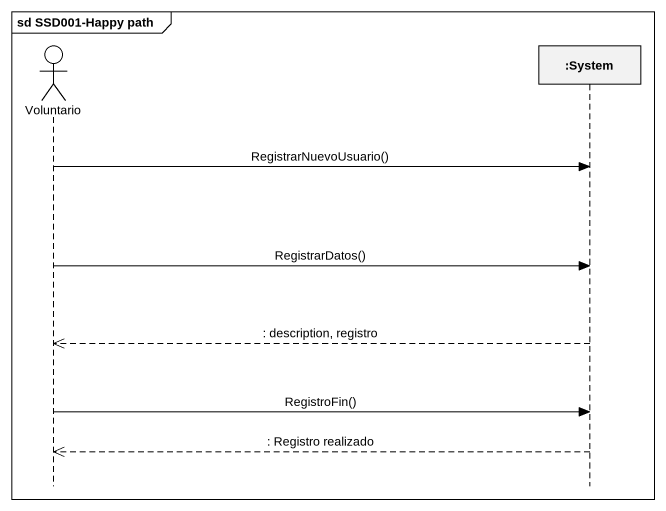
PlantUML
@startuml
mainframe sd SSD001-Happy path
hide footbox
actor Voluntario
participant ":System" as System

Voluntario -> System : RegistrarNuevoUsuario()
Voluntario -> System : RegistrarDatos()
System -->> Voluntario : : description, registro
Voluntario -> System : RegistroFin()
System -->> Voluntario : : Registro realizado
@enduml
